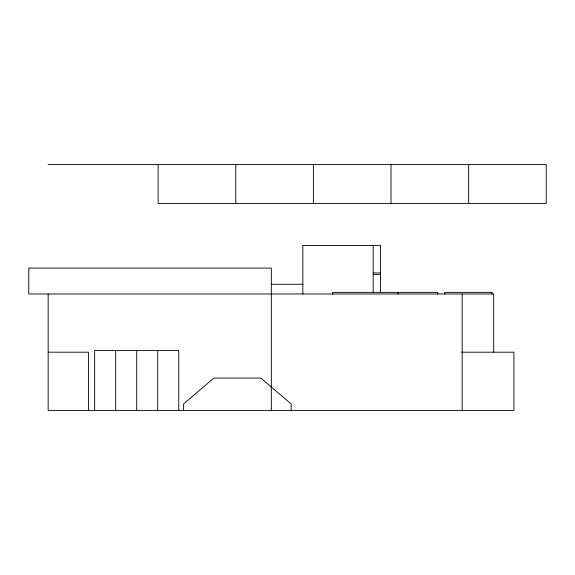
<?xml version="1.0" encoding="UTF-8"?>
<svg xmlns="http://www.w3.org/2000/svg" width="575" height="575" viewBox="0 0 575 575"><rect width="100%" height="100%" fill="white"/><g stroke="black" fill="none" stroke-linecap="round" stroke-linejoin="round"><path stroke-width="0.86" d="M48.156 164.594L546.25 164.594L546.25 203.406L158.125 203.406L158.125 164.594M373.326 272.945L380.463 272.945M373.326 274.562L380.463 274.562M271.508 284.266L302.838 284.266M48.156 352.188L88.586 352.188L88.586 410.406M461.804 352.188L513.906 352.188L513.906 410.406L48.156 410.406L48.156 293.969M493.666 352.188L493.666 293.969L28.75 293.969L28.75 268.094L271.328 268.094L271.328 410.406M492.049 293.969L492.049 292.352L444.748 292.352L444.748 293.969M468.625 164.594L468.625 203.406M462.156 293.969L462.156 410.406M437.74 294.134L437.74 292.352L332.623 292.352L332.623 294.134M398.116 292.352L398.116 294.134M391 164.594L391 203.406M380.463 292.028L380.463 245.453L302.838 245.453L302.838 294.077M373.182 245.453L373.182 292.028M313.375 164.594L313.375 203.406M291.137 410.406L291.137 403.938L260.813 378.062L213.914 378.062L183.597 403.938L183.597 410.406M235.75 164.594L235.75 203.406M178.746 410.406L178.746 350.57L94.652 350.57L94.652 410.406M157.722 350.57L157.722 410.406M136.699 350.57L136.699 410.406M115.676 350.57L115.676 410.406"/></g></svg>
